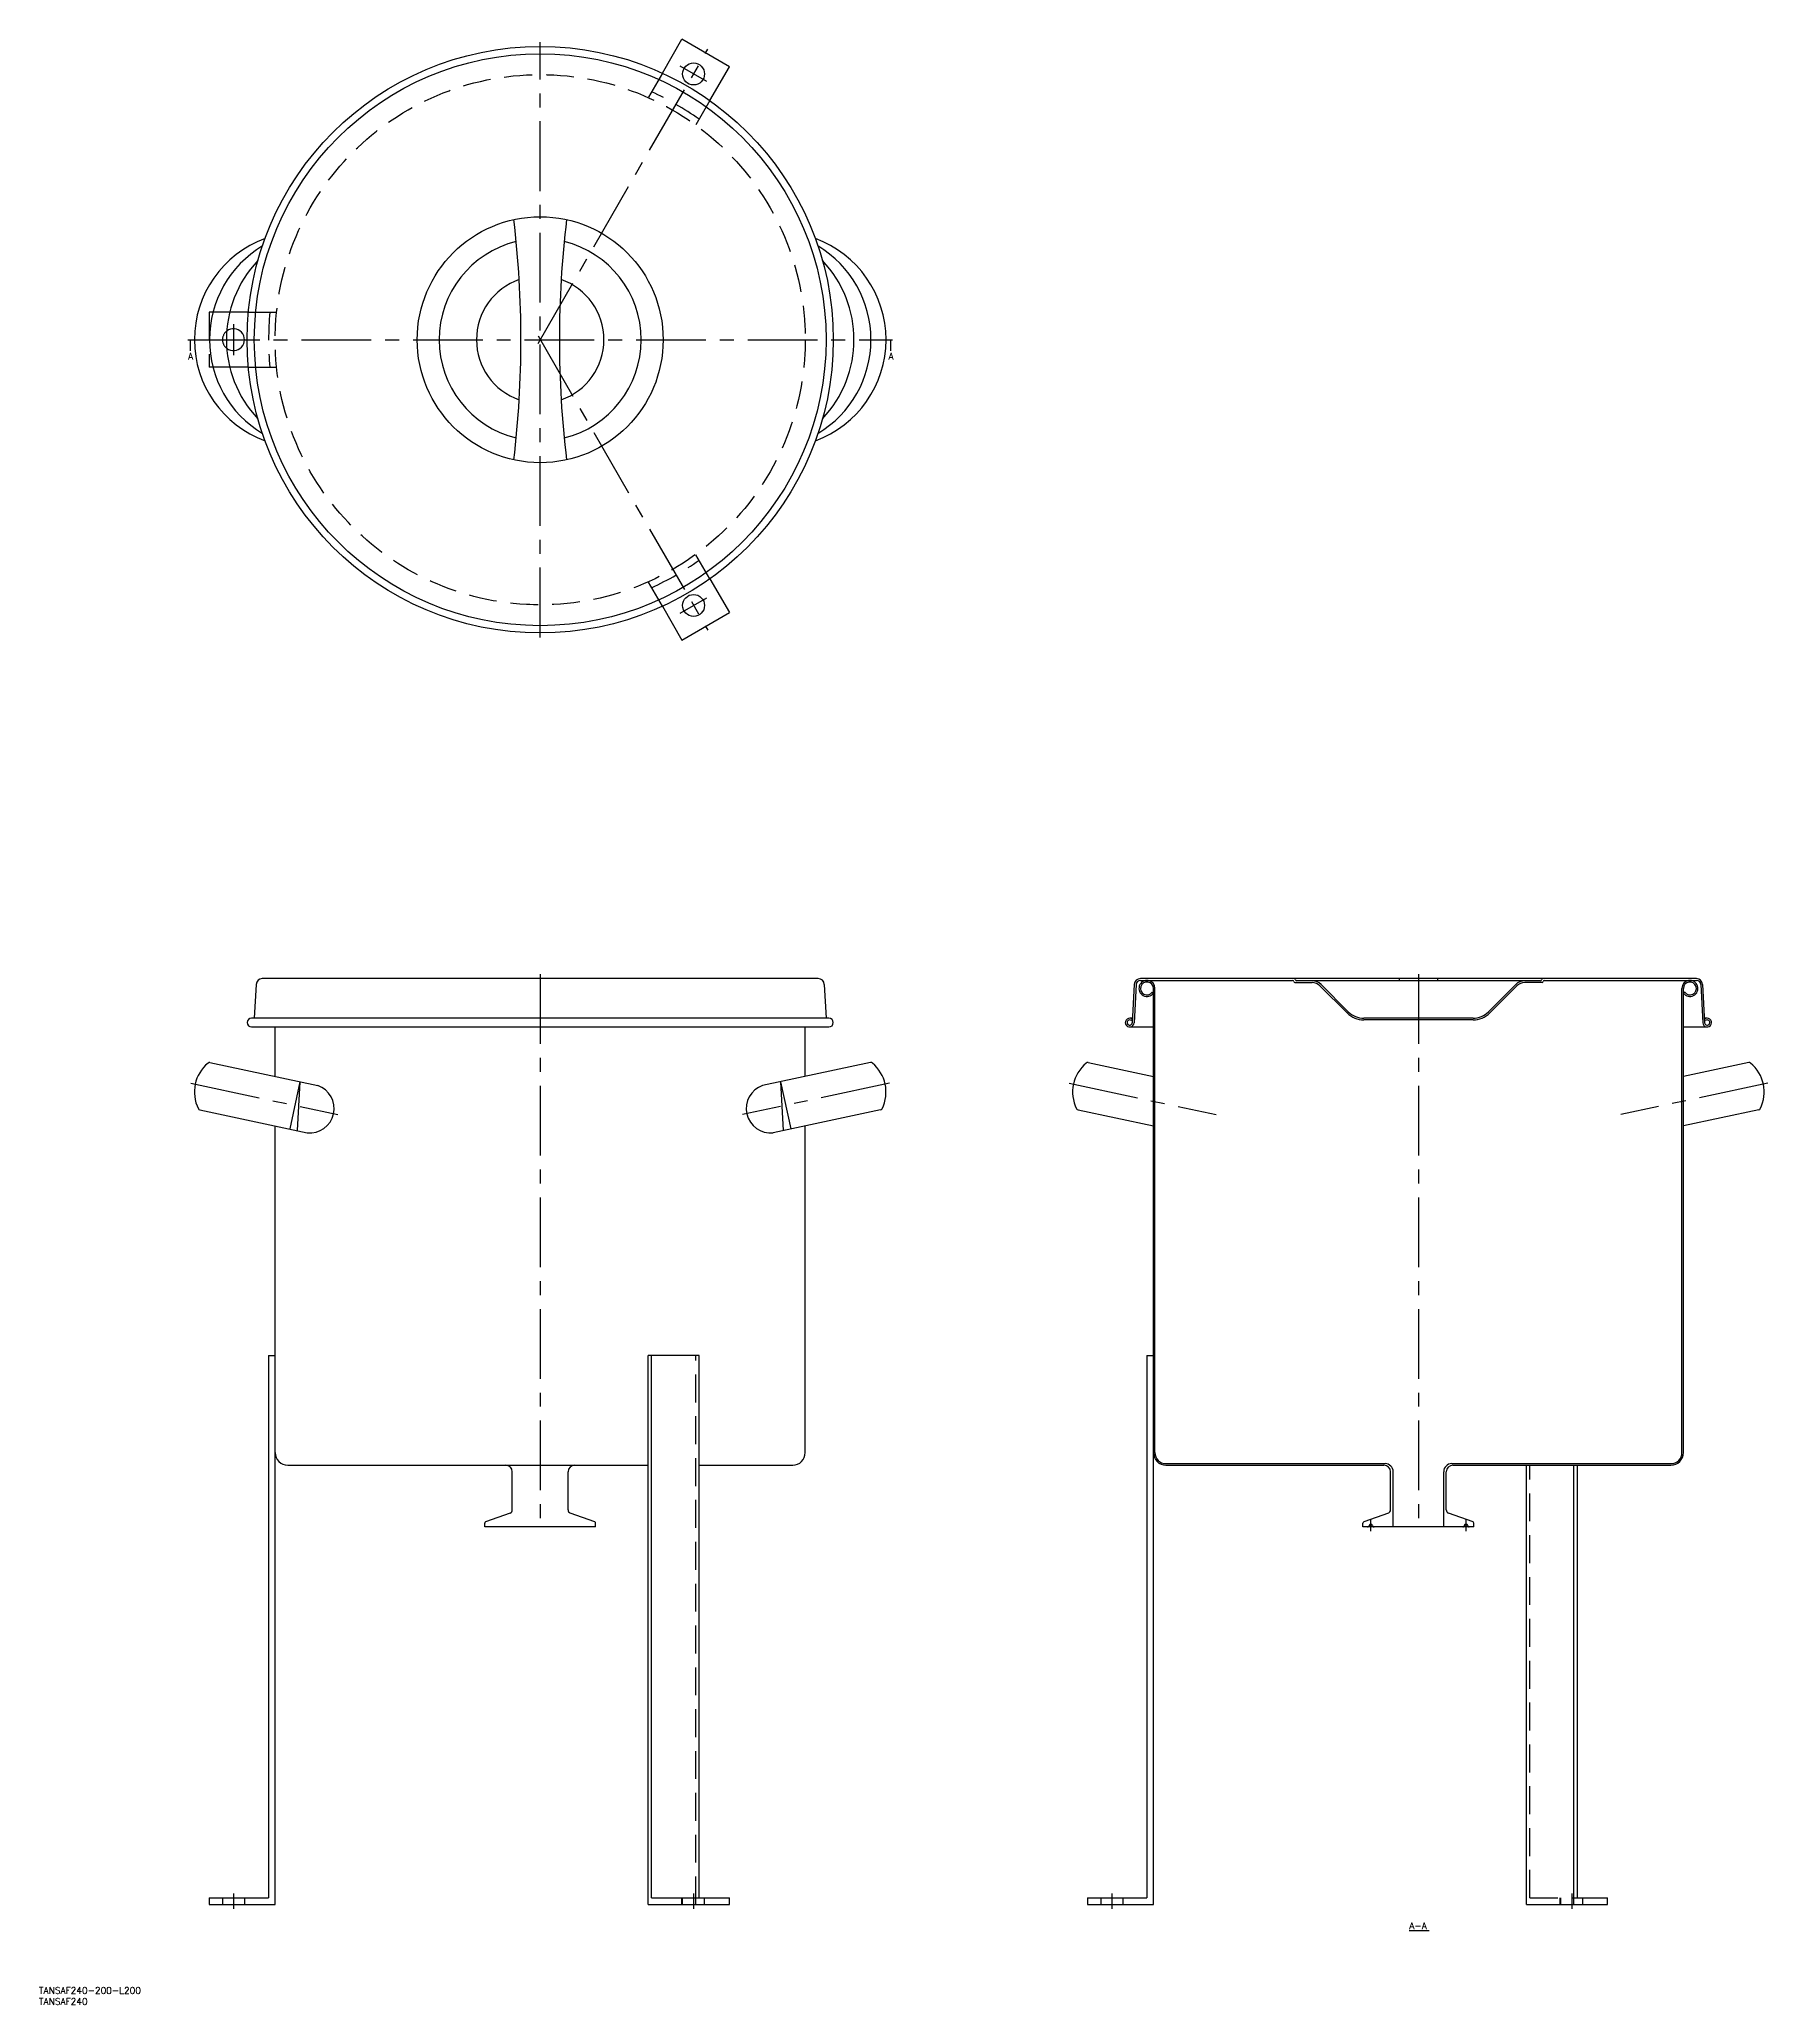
# Model space of a CAD drawing. Extents: x -228 to 559, y -758 to 137.
import ezdxf

# ---------------------------------------------------------------- set-up
doc = ezdxf.new("R2010")
doc.units = 0
doc.linetypes.add('CENTER', pattern=[50.8, 31.75, -6.35, 6.35, -6.35])
doc.linetypes.add('DASHED', pattern=[19.05, 12.7, -6.35])
doc.layers.get('0').update_dxf_attribs({"linetype": 'CONTINUOUS'})
doc.layers.add('CENTER', color=1, linetype='CENTER')
doc.styles.get("Standard").update_dxf_attribs({"font": 'txt.shx', "height": 3, "bigfont": 'bigfont.shx'})

# ---------------------------------------------------------------- blocks, each defined once
blk = doc.blocks.new('*U2')
at = {"color": 7, "linetype": 'CONTINUOUS'}
blk.add_line((395.85, -724.18), (404.85, -724.18), dxfattribs=at)
at = {"color": 137, "linetype": 'CONTINUOUS'}
blk.add_text('A-A', height=3, dxfattribs=at).set_placement((395.85, -723.58))

msp = doc.modelspace()

# ---------------------------------------------------------------- linework, layer by layer
at = {"color": 7, "linetype": 'CONTINUOUS'}
for p, q in [((55.64, 121.36), (64.52, 136.76)), ((86.18, 124.26), (64.52, 136.76)), ((77.29, 108.86), (86.18, 124.26)), ((-132.92, 12.5), (-141.41, 12.5)), ((-132.92, -12.5), (-141.41, -12.5)), ((77.29, -108.86), (86.18, -124.26)), ((55.64, -121.36), (64.52, -136.76)), ((64.52, -136.76), (86.18, -124.26)), ((-129.4, -293.53), (-130.2, -308.88)), ((126.6, -290.88), (-126.6, -290.88)), ((129.4, -293.53), (130.2, -308.88)), ((270.6, -293.53), (269.69, -310.94)), ((271.4, -293.57), (270.49, -310.98)), ((526.6, -290.88), (273.4, -290.88)), ((273.4, -291.68), (342.7, -291.68)), ((343.7, -292.68), (351.6, -292.68)), ((455.5, -291.88), (344.5, -291.88)), ((355.13, -294.14), (367.51, -306.51)), ((355.7, -293.58), (368.07, -305.95)), ((391.25, -290.88), (391.25, -291.88)), ((408.75, -290.88), (408.75, -291.88)), ((444.3, -293.58), (431.93, -305.95)), ((444.87, -294.14), (432.49, -306.51)), ((456.3, -292.68), (448.4, -292.68)), ((457.3, -291.68), (526.6, -291.68)), ((528.6, -293.57), (529.51, -310.98)), ((529.4, -293.53), (530.31, -310.94)), ((278.73, -297.06), (279.3, -297.48)), ((279.3, -712.38), (279.3, -295.33)), ((280, -506.68), (280, -295.33)), ((520, -506.68), (520, -295.33)), ((520.7, -506.68), (520.7, -295.33)), ((521.27, -297.06), (520.7, -297.48)), ((131.51, -308.88), (-131.51, -308.88)), ((-131.51, -312.88), (131.51, -312.88)), ((-120.7, -335.43), (-120.7, -312.88)), ((120.7, -335.43), (120.7, -312.88)), ((269.8, -308.88), (268.49, -308.88)), ((268.49, -312.88), (279.3, -312.88)), ((269.26, -309.96), (269.77, -309.34)), ((424.86, -308.88), (375.14, -308.88)), ((424.86, -309.68), (375.14, -309.68)), ((520.7, -312.88), (531.51, -312.88)), ((531.51, -308.88), (530.2, -308.88)), ((530.74, -309.96), (530.23, -309.34)), ((-150.44, -329.11), (-101.31, -339.55)), ((150.44, -329.11), (101.31, -339.55)), ((249.56, -329.11), (279.3, -335.43)), ((550.44, -329.11), (520.7, -335.43)), ((-109.5, -337.81), (-114.08, -359.33)), ((-109.5, -337.81), (-110.67, -360.05)), ((109.5, -337.81), (114.08, -359.33)), ((109.5, -337.81), (110.67, -360.05)), ((-155.01, -350.63), (-106.15, -361.02)), ((155.01, -350.63), (106.15, -361.02)), ((244.99, -350.63), (279.3, -357.92)), ((555.01, -350.63), (520.7, -357.92)), ((-120.7, -712.38), (-120.7, -357.92)), ((120.7, -506.68), (120.7, -357.92)), ((-123.7, -462.38), (-123.7, -709.38)), ((-123.7, -462.38), (-120.7, -462.38)), ((49.2, -712.38), (49.2, -462.38)), ((72.39, -462.38), (49.2, -462.38)), ((50.74, -709.38), (50.74, -462.38)), ((72.39, -709.38), (72.39, -462.38)), ((276.3, -462.38), (276.3, -709.38)), ((276.3, -462.38), (279.3, -462.38)), ((-115, -512.38), (49.2, -512.38)), ((-12.7, -532.78), (-12.7, -515.38)), ((12.7, -532.78), (12.7, -515.38)), ((12.7, -532.78), (12.7, -515.38)), ((72.39, -512.38), (115, -512.38)), ((76.58, -512.38), (100.45, -512.38)), ((285, -511.68), (384.8, -511.68)), ((285, -512.38), (384.3, -512.38)), ((387.3, -532.78), (387.3, -515.38)), ((388.5, -540.48), (388.5, -515.38)), ((411.5, -540.48), (411.5, -515.38)), ((412.7, -532.78), (412.7, -515.38)), ((412.7, -532.78), (412.7, -515.38)), ((415.2, -511.68), (515, -511.68)), ((415.7, -512.38), (515, -512.38)), ((449.2, -712.38), (449.2, -512.38)), ((470.85, -712.38), (470.85, -512.38)), ((472.39, -709.38), (472.39, -512.38)), ((-13.67, -534.17), (-24.86, -538.24)), ((24.86, -538.24), (13.67, -534.17)), ((386.33, -534.17), (375.14, -538.24)), ((424.86, -538.24), (413.67, -534.17)), ((-25.25, -540.48), (-25.25, -538.79)), ((25.25, -540.48), (-25.25, -540.48)), ((25.25, -540.48), (25.25, -538.79)), ((374.75, -540.48), (374.75, -538.79)), ((425.25, -540.48), (374.75, -540.48)), ((377.49, -539.84), (377.37, -540.12)), ((379.11, -539.84), (379.23, -540.12)), ((420.9, -539.82), (420.77, -540.12)), ((422.5, -539.82), (422.63, -540.12)), ((425.25, -540.48), (425.25, -538.79)), ((-150.7, -709.38), (-123.7, -709.38)), ((-150.7, -709.38), (-150.7, -712.38)), ((-150.7, -712.38), (-120.7, -712.38)), ((49.2, -712.38), (86.18, -712.38)), ((50.74, -709.38), (86.18, -709.38)), ((64.52, -712.38), (64.52, -709.38)), ((86.18, -712.38), (86.18, -709.38)), ((249.3, -709.38), (276.3, -709.38)), ((249.3, -709.38), (249.3, -712.38)), ((249.3, -712.38), (279.3, -712.38)), ((255.3, -709.38), (255.3, -712.38)), ((265.3, -709.38), (265.3, -712.38)), ((449.2, -712.38), (486.18, -712.38)), ((472.39, -709.38), (486.18, -709.38)), ((486.18, -712.38), (486.18, -709.38))]:
    msp.add_line(p, q, dxfattribs=at)
at = {"color": 3, "linetype": 'DASHED'}
for p, q in [((55.64, 121.36), (49.2, 110.22)), ((77.29, 108.86), (70.85, 97.72)), ((-150.7, 12.5), (-150.7, -12.5)), ((-141.41, 12.5), (-150.7, 12.5)), ((-132.92, 12.5), (-120.05, 12.5)), ((-141.41, -12.5), (-150.7, -12.5)), ((-132.92, -12.5), (-120.05, -12.5)), ((77.29, -108.86), (70.85, -97.72)), ((55.64, -121.36), (49.2, -110.22)), ((70.85, -712.38), (70.85, -462.38)), ((450.74, -709.38), (450.74, -512.38)), ((-144.7, -709.38), (-144.7, -712.38)), ((-134.7, -709.38), (-134.7, -712.38)), ((64.85, -712.38), (64.85, -709.38)), ((74.85, -712.38), (74.85, -709.38)), ((450.74, -709.38), (472.39, -709.38)), ((464.52, -712.38), (464.52, -709.38)), ((464.85, -712.38), (464.85, -709.38)), ((474.85, -712.38), (474.85, -709.38))]:
    msp.add_line(p, q, dxfattribs=at)
at = {"color": 7}
for points in [[(-159.5, 0, 0), (-159.5, -5, 0)], [(159.5, 0, 0), (159.5, -5, 0)]]:
    msp.add_polyline3d(points, dxfattribs=at)
at = {"color": 7, "linetype": 'CONTINUOUS'}
for centre, radius in [((0, 0), 133.51), ((0, 0), 130.2), ((69.85, 120.98), 5), ((0, 0), 56), ((69.85, -120.98), 5)]:
    msp.add_circle(centre, radius, dxfattribs=at)
at = {"color": 3, "linetype": 'DASHED'}
msp.add_circle((0, 0), 120.7, dxfattribs=at)
for centre, radius, start, end in [((-7.55, -13.08), 138.8, 54.83308, 65.16692), ((15.1, 0), 138.8, 174.83308, 185.16692), ((-139.7, 0), 5, 127.93907, 232.06093), ((-7.55, 13.08), 138.8, 294.83308, 305.16692)]:
    msp.add_arc(centre, radius, start, end, dxfattribs=at)
at = {"color": 7, "linetype": 'CONTINUOUS'}
for centre, radius, start, end in [((-470.68, 0), 461.93, 353.19944, 6.80056), ((470.68, 0), 461.93, 173.19944, 186.80056), ((-108.49, 0), 49.01, 110.08746, 249.91254), ((108.49, 0), 49.01, 290.08746, 69.91254), ((-100.85, 0), 49.79, 121.00624, 238.99376), ((-90.53, 0), 52.39, 136.52462, 223.47538), ((0, 0), 46, 103.72809, 256.27191), ((0, 0), 46, 283.72809, 76.27191), ((100.85, 0), 49.79, 301.00624, 58.99376), ((90.53, 0), 52.39, 316.52462, 43.47538), ((0, 0), 29, 109.25214, 250.74786), ((0, 0), 29, 289.25214, 70.74786), ((-139.7, 0), 5, 232.06093, 127.93907), ((-126.6, -293.68), 2.8, 90, 177), ((126.6, -293.68), 2.8, 3, 90), ((273.4, -293.68), 2.8, 90, 177), ((273.4, -293.68), 2, 90, 177), ((276.35, -295.33), 3.65, 0, 323.9223), ((276.35, -295.33), 2.95, 0, 323.9223), ((342.7, -292.18), 0.5, 0, 90), ((343.7, -292.18), 0.5, 180, 270), ((343.5, -291.38), 0.5, 0, 90), ((344.5, -291.38), 0.5, 180, 270), ((351.6, -297.68), 5.8, 45, 90), ((351.6, -297.68), 5, 45, 90), ((448.4, -297.68), 5.8, 90, 135), ((448.4, -297.68), 5, 90, 135), ((455.5, -291.38), 0.5, 270, 0), ((456.5, -291.38), 0.5, 90, 180), ((456.3, -292.18), 0.5, 270, 0), ((457.3, -292.18), 0.5, 90, 180), ((523.65, -295.33), 3.65, 216.0777, 180), ((523.65, -295.33), 2.95, 216.0777, 180), ((526.6, -293.68), 2.8, 3, 90), ((526.6, -293.68), 2, 3, 90), ((-131.51, -310.88), 2, 90, 270), ((131.51, -310.88), 2, 270, 90), ((268.49, -310.88), 2, 50.1301, 357), ((268.49, -310.88), 1.2, 50.1301, 357), ((375.14, -298.88), 10.8, 225, 270), ((375.14, -298.88), 10, 225, 270), ((424.86, -298.88), 10, 270, 315), ((424.86, -298.88), 10.8, 270, 315), ((531.51, -310.88), 2, 183, 129.8699), ((531.51, -310.88), 1.2, 183, 129.8699), ((-140.46, -342.48), 17.04, 129.41991, 206.58009), ((-150.65, -330.09), 1, 78, 129.41991), ((150.65, -330.09), 1, 50.58009, 102), ((140.46, -342.48), 17.04, 333.41991, 50.58009), ((259.54, -342.48), 17.04, 129.41991, 206.58009), ((249.35, -330.09), 1, 78, 129.41991), ((550.65, -330.09), 1, 50.58009, 102), ((540.46, -342.48), 17.04, 333.41991, 50.58009), ((-104.9, -350.02), 11.07, 263.52848, 71.07294), ((104.9, -350.02), 11.07, 108.92706, 276.47152), ((-154.81, -349.65), 1, 206.58009, 258), ((154.81, -349.65), 1, 282, 333.41991), ((245.19, -349.65), 1, 206.58009, 258), ((554.81, -349.65), 1, 282, 333.41991), ((-115, -506.68), 5.7, 180, 270), ((115, -506.68), 5.7, 270, 0), ((285, -506.68), 5.7, 180, 270), ((285, -506.68), 5, 180, 270), ((515, -506.68), 5, 270, 0), ((515, -506.68), 5.7, 270, 0), ((-15.7, -515.38), 3, 0, 90), ((15.7, -515.38), 3, 90, 180), ((384.3, -515.38), 3, 0, 90), ((384.8, -515.38), 3.7, 0, 90), ((415.2, -515.38), 3.7, 90, 180), ((415.7, -515.38), 3, 90, 180), ((-14.17, -532.78), 1.47, 290, 0), ((14.17, -532.78), 1.47, 180, 250), ((385.83, -532.78), 1.47, 290, 0), ((414.17, -532.78), 1.47, 180, 250), ((-24.66, -538.79), 0.588, 110, 180), ((24.66, -538.79), 0.588, 0, 70), ((375.34, -538.79), 0.588, 110, 180), ((376.83, -539.89), 0.588, 270, 337), ((378.3, -540.18), 0.882, 23, 157), ((379.77, -539.89), 0.588, 203, 270), ((420.23, -539.89), 0.588, 270, 337), ((421.7, -540.18), 0.882, 21.63699, 158.36301), ((423.17, -539.89), 0.588, 203, 270), ((424.66, -538.79), 0.588, 0, 70)]:
    msp.add_arc(centre, radius, start, end, dxfattribs=at)
at = {"layer": 'CENTER', "color": 1, "linetype": 'CENTER'}
for p, q in [((0, -135.51), (0, 135.51)), ((-1, -1.73), (76.35, 132.24)), ((75.91, 117.48), (63.79, 124.48)), ((-160.5, 0), (-158.5, 0)), ((-159.5, 0), (159.5, 0)), ((-139.7, 7), (-139.7, -7)), ((-1, 1.73), (76.35, -132.24)), ((158.5, 0), (160.5, 0)), ((63.79, -124.48), (75.91, -117.48)), ((0, -288.88), (0, -542.48)), ((400, -288.88), (400, -542.48)), ((-159.08, -338.52), (-92.12, -352.75)), ((159.08, -338.52), (92.12, -352.75)), ((240.92, -338.52), (307.88, -352.75)), ((559.08, -338.52), (492.12, -352.75)), ((378.3, -542.48), (378.3, -537.3)), ((421.7, -542.48), (421.7, -537.3)), ((-139.7, -707.38), (-139.7, -714.38)), ((69.85, -707.38), (69.85, -714.38)), ((260.3, -707.38), (260.3, -714.38)), ((469.85, -707.38), (469.85, -714.38))]:
    msp.add_line(p, q, dxfattribs=at)

# ---------------------------------------------------------------- block references
at = {"color": 7, "linetype": 'CONTINUOUS'}
msp.add_blockref('*U2', (0, 0), dxfattribs=at)

# ---------------------------------------------------------------- texts
at = {"color": 137, "linetype": 'CONTINUOUS'}
for p in [(-160.37, -9.05), (158.63, -9.05)]:
    msp.add_text('A', height=3, dxfattribs=at).set_placement(p)
at = {"color": 7, "linetype": 'CONTINUOUS'}
for s, p in [('TANSAF240-200-L200', (-228.27, -753)), ('TANSAF240', (-228.27, -758))]:
    msp.add_text(s, height=3, dxfattribs=at).set_placement(p)

doc.saveas('drawing.dxf')
